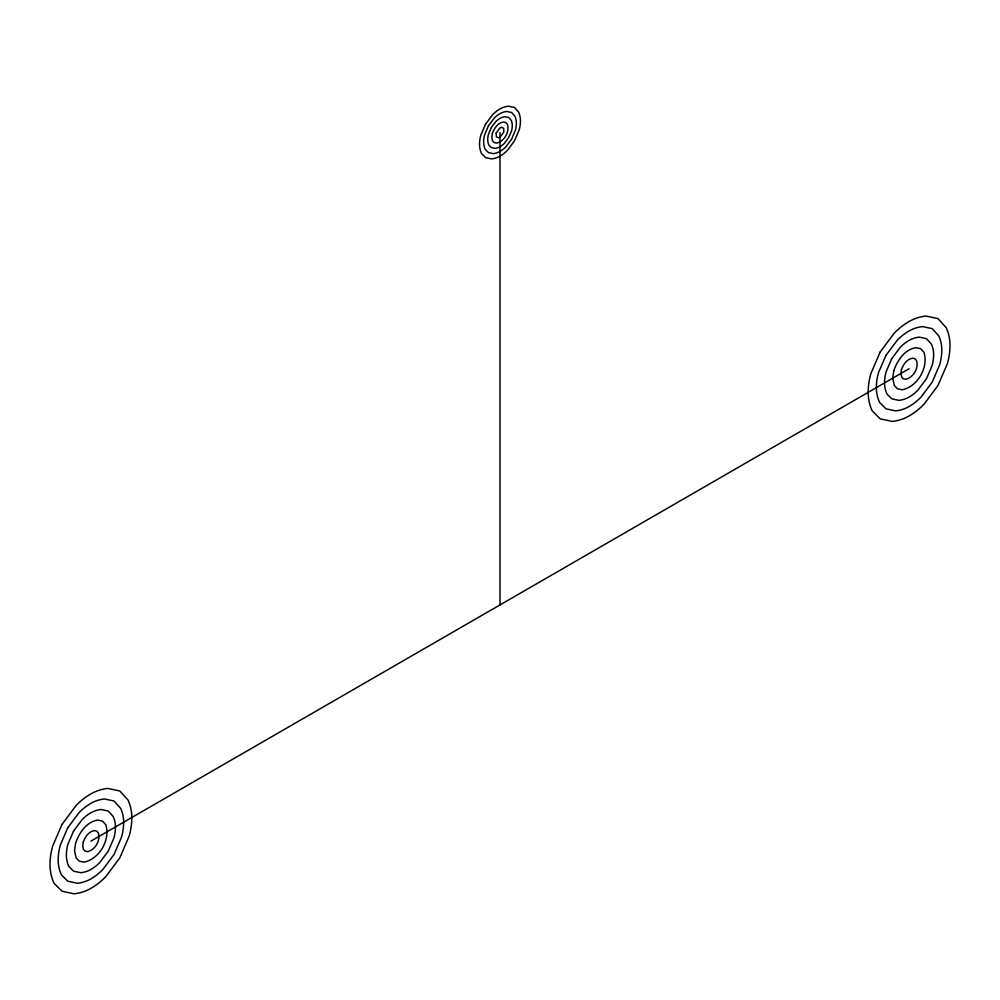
<?xml version="1.0" encoding="UTF-8"?>
<svg xmlns="http://www.w3.org/2000/svg" width="1000" height="1000" viewBox="0 0 1000 1000"><rect width="100%" height="100%" fill="white"/><g stroke="black" fill="none" stroke-linecap="round" stroke-linejoin="round"><path stroke-width="1.5" d="M90.913 841.112L909.087 368.738M500 132.55L500 604.925M75.638 843.025L74.55 850.562L76.137 857.95L79.338 861.15L84.125 862.188C99.65 858.7 110.512 839.887 105.775 824.7L102.475 821.075L97.688 820.037C86.25 822.05 79.212 832.788 75.638 843.025M83.275 842.062L82.725 845.837L83.525 849.525L85.125 851.137L87.525 851.65C95.288 849.9 100.712 840.5 98.338 832.913L96.7 831.087L94.3 830.575C88.575 831.587 85.062 836.95 83.275 842.062M492.362 133.5L491.812 137.275L492.612 140.963L494.212 142.562L496.613 143.088C504.375 141.337 509.8 131.938 507.425 124.338L505.788 122.525L503.387 122.013C497.675 123.012 494.15 128.387 492.362 133.5M496.188 133.025L496.312 136.75L498.3 137.812L500 137.275L503.812 132.062L503.713 128.438L501.7 127.275L500 127.825L496.188 133.025M893.825 370.65L892.725 378.188L894.325 385.575L897.525 388.775L902.312 389.812C917.837 386.325 928.7 367.512 923.95 352.325L920.662 348.688L915.875 347.663C904.425 349.675 897.4 360.412 893.825 370.65M901.462 369.688L900.913 373.462L901.7 377.15L903.3 378.75L905.7 379.275C913.462 377.525 918.888 368.125 916.525 360.525L914.875 358.713L912.475 358.2C906.762 359.2 903.238 364.575 901.462 369.688M61.988 824.412L52.737 845.9A66.112 66.112 0 0 0 50 864.725A44.825 44.825 0 0 0 53.987 883.2L61.988 891.213L73.963 893.8A42.213 42.213 0 0 0 90.913 888.35A66.112 66.112 0 0 0 105.85 876.562L119.838 857.812L129.075 836.325A66.112 66.112 0 0 0 131.812 817.487A42.213 42.213 0 0 0 128.062 800.088L119.838 791.012L107.85 788.425A42.213 42.213 0 0 0 90.913 793.875A66.112 66.112 0 0 0 75.975 805.662L61.988 824.412M67.763 827.75L60.375 844.938A52.888 52.888 0 0 0 58.188 860.013A35.863 35.863 0 0 0 61.375 874.788L67.763 881.2L77.35 883.263A33.775 33.775 0 0 0 90.913 878.9A52.888 52.888 0 0 0 102.863 869.475L114.05 854.475L121.45 837.288A52.888 52.888 0 0 0 123.637 822.212A33.775 33.775 0 0 0 120.638 808.3L114.05 801.025L104.462 798.962A33.775 33.775 0 0 0 90.913 803.325A52.888 52.888 0 0 0 78.963 812.75L67.763 827.75M73.55 831.087L68.012 843.988A39.663 39.663 0 0 0 66.363 855.288A26.888 26.888 0 0 0 68.75 866.363L73.55 871.175L80.738 872.725A25.325 25.325 0 0 0 90.913 869.45A39.663 39.663 0 0 0 99.875 862.375L108.263 851.137L113.812 838.238A39.663 39.663 0 0 0 115.45 826.938A25.325 25.325 0 0 0 113.2 816.5L108.263 811.05L101.075 809.5A25.325 25.325 0 0 0 90.913 812.763A39.663 39.663 0 0 0 81.95 819.837L73.55 831.087M485.538 124.2L480.913 134.938A33.05 33.05 0 0 0 479.55 144.35A22.413 22.413 0 0 0 481.538 153.588L485.538 157.6L491.525 158.887A21.1 21.1 0 0 0 500 156.163A33.05 33.05 0 0 0 507.475 150.275L514.462 140.9L519.087 130.15A33.05 33.05 0 0 0 520.45 120.738A21.1 21.1 0 0 0 518.575 112.037L514.462 107.487L508.475 106.2A21.1 21.1 0 0 0 500 108.925A33.05 33.05 0 0 0 492.525 114.825L485.538 124.2M488.425 125.862L484.738 134.462A26.45 26.45 0 0 0 483.638 141.988A17.925 17.925 0 0 0 485.225 149.388L488.425 152.587L493.225 153.625A16.887 16.887 0 0 0 500 151.438A26.45 26.45 0 0 0 505.975 146.725L511.575 139.225L515.262 130.625A26.45 26.45 0 0 0 516.362 123.1A16.887 16.887 0 0 0 514.862 116.137L511.575 112.5L506.775 111.475A16.887 16.887 0 0 0 500 113.65A26.45 26.45 0 0 0 494.025 118.362L488.425 125.862M491.325 127.537L488.55 133.975A19.837 19.837 0 0 0 487.725 139.625A13.45 13.45 0 0 0 488.925 145.175L491.325 147.575L494.913 148.35A12.663 12.663 0 0 0 500 146.713A19.837 19.837 0 0 0 504.487 143.175L508.675 137.55L511.45 131.113A19.837 19.837 0 0 0 512.275 125.463A12.663 12.663 0 0 0 511.15 120.237L508.675 117.513L505.087 116.737A12.663 12.663 0 0 0 500 118.375A19.837 19.837 0 0 0 495.513 121.912L491.325 127.537M880.163 352.038L870.925 373.525A66.112 66.112 0 0 0 868.188 392.35A44.825 44.825 0 0 0 872.163 410.825L880.163 418.837L892.15 421.425A42.213 42.213 0 0 0 909.087 415.975A66.112 66.112 0 0 0 924.025 404.188L938.012 385.438L947.262 363.95A66.112 66.112 0 0 0 950 345.112A42.213 42.213 0 0 0 946.25 327.713L938.012 318.625L926.038 316.05A42.213 42.213 0 0 0 909.087 321.5A66.112 66.112 0 0 0 894.15 333.288L880.163 352.038M885.95 355.375L878.55 372.562A52.888 52.888 0 0 0 876.363 387.625A35.863 35.863 0 0 0 879.55 402.413L885.95 408.812L895.537 410.887A33.775 33.775 0 0 0 909.087 406.525A52.888 52.888 0 0 0 921.038 397.088L932.237 382.1L939.625 364.9A52.888 52.888 0 0 0 941.812 349.837A33.775 33.775 0 0 0 938.812 335.925L932.237 328.65L922.65 326.587A33.775 33.775 0 0 0 909.087 330.938A52.888 52.888 0 0 0 897.138 340.375L885.95 355.375M891.737 358.713L886.188 371.6A39.663 39.663 0 0 0 884.55 382.9A26.888 26.888 0 0 0 886.938 393.988L891.737 398.8L898.925 400.35A25.325 25.325 0 0 0 909.087 397.075A39.663 39.663 0 0 0 918.05 390L926.45 378.75L931.988 365.863A39.663 39.663 0 0 0 933.637 354.562A25.325 25.325 0 0 0 931.388 344.125L926.45 338.675L919.262 337.125A25.325 25.325 0 0 0 909.087 340.387A39.663 39.663 0 0 0 900.125 347.463L891.737 358.713"/></g></svg>
